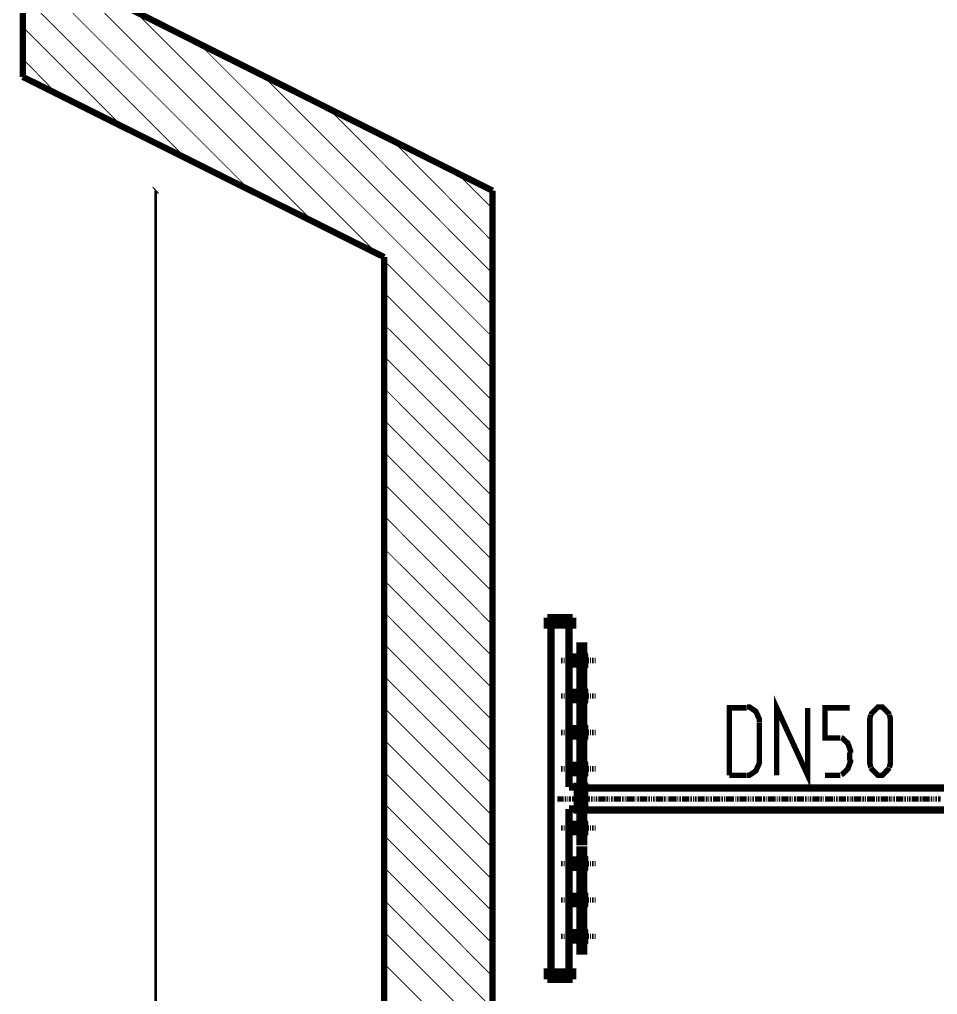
# Model space of a CAD drawing. Extents: x 0.4 to 11.4, y 0.4 to 16.2.
# Drawn here: x 6.1 to 7.78, y 10.358 to 12.143 of the extents above; entities that cross this region are included whole.
import ezdxf

# ---------------------------------------------------------------- set-up
doc = ezdxf.new("R2010")
doc.units = 0
doc.header["$MEASUREMENT"] = 0

msp = doc.modelspace()

# ---------------------------------------------------------------- linework, layer by layer
at = {"color": 0}
for points, const_width in [([(6.10612, 12.0378), (6.10612, 13.0211)], 0.01167), ([(6.10612, 12.3045), (6.63943, 11.7711)], 0.00167), ([(6.10612, 12.2461), (6.52279, 11.8294)], 0.00167), ([(6.10612, 12.1878), (6.40608, 11.8878)], 0.00167), ([(6.9661, 11.8294), (6.30447, 12.1611)], 0.01167), ([(6.31278, 12.1561), (6.75613, 11.7128)], 0.00167), ([(6.10612, 12.1294), (6.28944, 11.9461)], 0.00167), ([(6.42947, 12.0978), (6.9661, 11.5611)], 0.00167), ([(6.10612, 12.0711), (6.17111, 12.0044)], 0.00167), ([(6.76779, 11.7078), (6.10612, 12.0378)], 0.01167), ([(6.54611, 12.0394), (6.9661, 11.6195)], 0.00167), ([(6.66444, 11.9811), (6.9661, 11.6778)], 0.00167), ([(6.78108, 11.9228), (6.9661, 11.7361)], 0.00167), ([(6.89779, 11.8644), (6.9661, 11.7961)], 0.00167), ([(6.34944, 5.21446), (6.34944, 11.8294)], 0.005), ([(6.9661, 5.21446), (6.9661, 11.8294)], 0.01167), ([(6.76779, 5.01611), (6.76779, 11.7078)], 0.01167), ([(6.76779, 11.7011), (6.9661, 11.5028)], 0.00167), ([(6.76779, 11.6428), (6.9661, 11.4444)], 0.00167), ([(6.76779, 11.5844), (6.9661, 11.3861)], 0.00167), ([(6.76779, 11.5261), (6.9661, 11.3278)], 0.00167), ([(6.76779, 11.4678), (6.9661, 11.2694)], 0.00167), ([(6.76779, 11.4094), (6.9661, 11.2111)], 0.00167), ([(6.76779, 11.3511), (6.9661, 11.1528)], 0.00167), ([(6.76779, 11.2928), (6.9661, 11.0945)], 0.00167), ([(6.76779, 11.2344), (6.9661, 11.0344)], 0.00167), ([(6.76779, 11.1744), (6.9661, 10.9761)], 0.00167), ([(6.76779, 11.1161), (6.9661, 10.9178)], 0.00167), ([(6.76779, 11.0578), (6.9661, 10.8594)], 0.00167), ([(6.76779, 10.9995), (6.9661, 10.8011)], 0.00167), ([(6.76779, 10.9411), (6.9661, 10.7428)], 0.00167), ([(7.48611, 10.7594), (7.48611, 10.8828), (7.54275, 10.7594), (7.54275, 10.8828)], 0.01), ([(7.4311, 10.8828), (7.39947, 10.8828), (7.39947, 10.7795), (7.39947, 10.7594)], 0.01), ([(7.45443, 10.8569), (7.45443, 10.8618), (7.44786, 10.8764), (7.43599, 10.8844), (7.43197, 10.8844)], 0.01), ([(7.60275, 10.8278), (7.57443, 10.8278), (7.57443, 10.8828), (7.61947, 10.8828)], 0.01), ([(7.69146, 10.8706), (7.69081, 10.8727), (7.67919, 10.8844), (7.67529, 10.8844), (7.67128, 10.8844), (7.65983, 10.8726), (7.65912, 10.8705)], 0.01), ([(6.76779, 10.8828), (6.9661, 10.6845)], 0.00167), ([(7.65826, 10.8703), (7.65647, 10.8625), (7.65647, 10.7815), (7.65826, 10.7735)], 0.01), ([(7.69228, 10.7735), (7.69412, 10.7815), (7.69412, 10.8625), (7.69228, 10.8703)], 0.01), ([(7.45443, 10.7861), (7.45443, 10.8561)], 0.01), ([(7.6211, 10.8008), (7.6211, 10.804), (7.61632, 10.8178), (7.60667, 10.8272), (7.60417, 10.8281)], 0.01), ([(6.76779, 10.8244), (6.9661, 10.6261)], 0.00167), ([(7.61947, 10.7861), (7.61947, 10.8011)], 0.01), ([(7.43197, 10.7594), (7.43599, 10.7594), (7.44786, 10.7675), (7.45443, 10.7821), (7.45443, 10.7869)], 0.01), ([(7.60417, 10.7608), (7.60667, 10.7618), (7.61632, 10.7712), (7.6211, 10.7849), (7.6211, 10.788)], 0.01), ([(6.76779, 10.7661), (6.9661, 10.5678)], 0.00167), ([(7.39947, 10.7594), (7.4311, 10.7594)], 0.01), ([(7.57443, 10.7594), (7.60275, 10.7594)], 0.01), ([(7.65918, 10.7731), (7.65989, 10.7711), (7.67144, 10.7594), (7.67529, 10.7594), (7.67936, 10.7594), (7.69075, 10.7711), (7.6914, 10.7731)], 0.01), ([(6.76779, 10.7078), (6.9661, 10.5094)], 0.00167), ([(6.76779, 10.6495), (6.9661, 10.4511)], 0.00167), ([(6.76779, 10.5911), (6.9661, 10.3911)], 0.00167), ([(6.76779, 10.5311), (6.9661, 10.3328)], 0.00167), ([(6.76779, 10.4728), (6.9661, 10.2745)], 0.00167), ([(6.76779, 10.4144), (6.9661, 10.2161)], 0.00167)]:
    msp.add_lwpolyline(points, dxfattribs=dict(at, const_width=const_width))
msp.add_lwpolyline([(6.35444, 11.8244), (6.34446, 11.8361)], dxfattribs=at)
at = {"color": 173}
for points, const_width in [([(7.11279, 11.0478), (7.06614, 11.0478)], 0.01333), ([(7.11279, 11.0478), (7.11279, 11.0344), (7.06614, 11.0344), (7.06614, 11.0478)], 0.01333), ([(7.07275, 10.7378), (7.07275, 11.0344)], 0.01333), ([(7.10612, 10.7378), (7.10612, 11.0361)], 0.01333), ([(7.10612, 10.9761), (7.12608, 10.9761)], 0.01333), ([(7.10612, 10.9761), (7.10612, 10.9628), (7.12608, 10.9628)], 0.01333), ([(7.13276, 10.9828), (7.13444, 10.9794), (7.13444, 10.9594), (7.13276, 10.9578)], 0.01333), ([(7.09446, 10.9695), (7.09278, 10.9695), (7.0911, 10.9695)], 0.01), ([(7.09776, 10.9695), (7.09614, 10.9695)], 0.01), ([(7.10275, 10.9695), (7.10113, 10.9695), (7.09944, 10.9695)], 0.01), ([(7.10612, 10.9695), (7.10444, 10.9695)], 0.01), ([(7.11279, 10.9695), (7.11111, 10.9695), (7.10943, 10.9695), (7.10781, 10.9695), (7.10612, 10.9695)], 0.01), ([(7.11778, 10.9695), (7.1161, 10.9695), (7.11442, 10.9695), (7.11279, 10.9695)], 0.01), ([(7.12278, 10.9695), (7.1211, 10.9695), (7.11947, 10.9695)], 0.01), ([(7.12608, 10.9695), (7.12446, 10.9695)], 0.01), ([(7.13112, 10.9695), (7.12944, 10.9695), (7.12776, 10.9695)], 0.01), ([(7.13781, 10.9695), (7.13613, 10.9695), (7.13444, 10.9695), (7.13276, 10.9695), (7.13112, 10.9695)], 0.01), ([(7.14279, 10.9695), (7.14111, 10.9695), (7.13943, 10.9695), (7.13781, 10.9695)], 0.01), ([(7.14611, 10.9695), (7.14442, 10.9695)], 0.01), ([(7.1511, 10.9695), (7.14947, 10.9695), (7.14779, 10.9695)], 0.01), ([(7.15446, 10.9695), (7.15278, 10.9695)], 0.01), ([(7.13276, 10.9161), (7.13444, 10.9144), (7.13444, 10.8944), (7.13276, 10.8911)], 0.01333), ([(7.09446, 10.9045), (7.09278, 10.9045), (7.0911, 10.9045)], 0.01), ([(7.09776, 10.9045), (7.09614, 10.9045)], 0.01), ([(7.10275, 10.9045), (7.10113, 10.9045), (7.09944, 10.9045)], 0.01), ([(7.10612, 10.9045), (7.10444, 10.9045)], 0.01), ([(7.10612, 10.9111), (7.12608, 10.9111)], 0.01333), ([(7.10612, 10.9111), (7.10612, 10.8978), (7.12608, 10.8978)], 0.01333), ([(7.11279, 10.9045), (7.11111, 10.9045), (7.10943, 10.9045), (7.10781, 10.9045), (7.10612, 10.9045)], 0.01), ([(7.11778, 10.9045), (7.1161, 10.9045), (7.11442, 10.9045), (7.11279, 10.9045)], 0.01), ([(7.12278, 10.9045), (7.1211, 10.9045), (7.11947, 10.9045)], 0.01), ([(7.12608, 10.9045), (7.12446, 10.9045)], 0.01), ([(7.13112, 10.9045), (7.12944, 10.9045), (7.12776, 10.9045)], 0.01), ([(7.13781, 10.9045), (7.13613, 10.9045), (7.13444, 10.9045), (7.13276, 10.9045), (7.13112, 10.9045)], 0.01), ([(7.14279, 10.9045), (7.14111, 10.9045), (7.13943, 10.9045), (7.13781, 10.9045)], 0.01), ([(7.14611, 10.9045), (7.14442, 10.9045)], 0.01), ([(7.1511, 10.9045), (7.14947, 10.9045), (7.14779, 10.9045)], 0.01), ([(7.15446, 10.9045), (7.15278, 10.9045)], 0.01), ([(7.10612, 10.8445), (7.12608, 10.8445)], 0.01333), ([(7.10612, 10.8445), (7.10612, 10.8311), (7.12608, 10.8311)], 0.01333), ([(7.13276, 10.8494), (7.13444, 10.8478), (7.13444, 10.8278), (7.13276, 10.8244)], 0.01333), ([(7.09446, 10.8378), (7.09278, 10.8378), (7.0911, 10.8378)], 0.01), ([(7.09776, 10.8378), (7.09614, 10.8378)], 0.01), ([(7.10275, 10.8378), (7.10113, 10.8378), (7.09944, 10.8378)], 0.01), ([(7.10612, 10.8378), (7.10444, 10.8378)], 0.01), ([(7.11279, 10.8378), (7.11111, 10.8378), (7.10943, 10.8378), (7.10781, 10.8378), (7.10612, 10.8378)], 0.01), ([(7.11778, 10.8378), (7.1161, 10.8378), (7.11442, 10.8378), (7.11279, 10.8378)], 0.01), ([(7.12278, 10.8378), (7.1211, 10.8378), (7.11947, 10.8378)], 0.01), ([(7.12608, 10.8378), (7.12446, 10.8378)], 0.01), ([(7.13112, 10.8378), (7.12944, 10.8378), (7.12776, 10.8378)], 0.01), ([(7.13781, 10.8378), (7.13613, 10.8378), (7.13444, 10.8378), (7.13276, 10.8378), (7.13112, 10.8378)], 0.01), ([(7.14279, 10.8378), (7.14111, 10.8378), (7.13943, 10.8378), (7.13781, 10.8378)], 0.01), ([(7.14611, 10.8378), (7.14442, 10.8378)], 0.01), ([(7.1511, 10.8378), (7.14947, 10.8378), (7.14779, 10.8378)], 0.01), ([(7.15446, 10.8378), (7.15278, 10.8378)], 0.01), ([(7.07275, 10.3995), (7.07275, 10.8061)], 0.01333), ([(7.10612, 10.7778), (7.12608, 10.7778)], 0.01333), ([(7.10612, 10.7778), (7.10612, 10.7644), (7.12608, 10.7644)], 0.01333), ([(7.13276, 10.7844), (7.13444, 10.7811), (7.13444, 10.7611), (7.13276, 10.7594)], 0.01333), ([(7.09446, 10.7711), (7.09278, 10.7711), (7.0911, 10.7711)], 0.01), ([(7.09776, 10.7711), (7.09614, 10.7711)], 0.01), ([(7.10275, 10.7711), (7.10113, 10.7711), (7.09944, 10.7711)], 0.01), ([(7.10612, 10.7711), (7.10444, 10.7711)], 0.01), ([(7.11279, 10.7711), (7.11111, 10.7711), (7.10943, 10.7711), (7.10781, 10.7711), (7.10612, 10.7711)], 0.01), ([(7.11778, 10.7711), (7.1161, 10.7711), (7.11442, 10.7711), (7.11279, 10.7711)], 0.01), ([(7.12278, 10.7711), (7.1211, 10.7711), (7.11947, 10.7711)], 0.01), ([(7.12608, 10.7711), (7.12446, 10.7711)], 0.01), ([(7.13112, 10.7711), (7.12944, 10.7711), (7.12776, 10.7711)], 0.01), ([(7.13781, 10.7711), (7.13613, 10.7711), (7.13444, 10.7711), (7.13276, 10.7711), (7.13112, 10.7711)], 0.01), ([(7.14279, 10.7711), (7.14111, 10.7711), (7.13943, 10.7711), (7.13781, 10.7711)], 0.01), ([(7.14611, 10.7711), (7.14442, 10.7711)], 0.01), ([(7.1511, 10.7711), (7.14947, 10.7711), (7.14779, 10.7711)], 0.01), ([(7.15446, 10.7711), (7.15278, 10.7711)], 0.01), ([(7.1211, 10.7378), (7.10612, 10.7378)], 0.01333), ([(7.12446, 10.7378), (7.10612, 10.7378)], 0.01333), ([(7.12446, 10.6977), (7.12446, 10.7378)], 0.01333), ([(7.12944, 10.7378), (7.12944, 10.6961)], 0.01333), ([(7.13112, 10.6977), (7.13112, 10.7378)], 0.01333), ([(7.12446, 10.6961), (7.12446, 10.7361)], 0.01333), ([(7.10612, 10.3995), (7.10612, 10.6977)], 0.01333), ([(7.1211, 10.6977), (7.10612, 10.6977)], 0.01333), ([(7.12446, 10.6977), (7.10612, 10.6977)], 0.01333), ([(7.10612, 10.6561), (7.10612, 10.6694), (7.12608, 10.6694)], 0.01333), ([(7.13276, 10.6511), (7.13444, 10.6528), (7.13444, 10.6728), (7.13276, 10.6761)], 0.01333), ([(7.09446, 10.6628), (7.09278, 10.6628), (7.0911, 10.6628)], 0.01), ([(7.09776, 10.6628), (7.09614, 10.6628)], 0.01), ([(7.10275, 10.6628), (7.10113, 10.6628), (7.09944, 10.6628)], 0.01), ([(7.10612, 10.6628), (7.10444, 10.6628)], 0.01), ([(7.10612, 10.6561), (7.12608, 10.6561)], 0.01333), ([(7.11279, 10.6628), (7.11111, 10.6628), (7.10943, 10.6628), (7.10781, 10.6628), (7.10612, 10.6628)], 0.01), ([(7.11778, 10.6628), (7.1161, 10.6628), (7.11442, 10.6628), (7.11279, 10.6628)], 0.01), ([(7.12278, 10.6628), (7.1211, 10.6628), (7.11947, 10.6628)], 0.01), ([(7.12608, 10.6628), (7.12446, 10.6628)], 0.01), ([(7.13112, 10.6628), (7.12944, 10.6628), (7.12776, 10.6628)], 0.01), ([(7.13781, 10.6628), (7.13613, 10.6628), (7.13444, 10.6628), (7.13276, 10.6628), (7.13112, 10.6628)], 0.01), ([(7.14279, 10.6628), (7.14111, 10.6628), (7.13943, 10.6628), (7.13781, 10.6628)], 0.01), ([(7.14611, 10.6628), (7.14442, 10.6628)], 0.01), ([(7.1511, 10.6628), (7.14947, 10.6628), (7.14779, 10.6628)], 0.01), ([(7.15446, 10.6628), (7.15278, 10.6628)], 0.01), ([(7.09446, 10.5978), (7.09278, 10.5978), (7.0911, 10.5978)], 0.01), ([(7.09776, 10.5978), (7.09614, 10.5978)], 0.01), ([(7.10275, 10.5978), (7.10113, 10.5978), (7.09944, 10.5978)], 0.01), ([(7.10612, 10.5978), (7.10444, 10.5978)], 0.01), ([(7.10612, 10.5911), (7.10612, 10.6044), (7.12608, 10.6044)], 0.01333), ([(7.11279, 10.5978), (7.11111, 10.5978), (7.10943, 10.5978), (7.10781, 10.5978), (7.10612, 10.5978)], 0.01), ([(7.11778, 10.5978), (7.1161, 10.5978), (7.11442, 10.5978), (7.11279, 10.5978)], 0.01), ([(7.12278, 10.5978), (7.1211, 10.5978), (7.11947, 10.5978)], 0.01), ([(7.12608, 10.5978), (7.12446, 10.5978)], 0.01), ([(7.13112, 10.5978), (7.12944, 10.5978), (7.12776, 10.5978)], 0.01), ([(7.13276, 10.5844), (7.13444, 10.5878), (7.13444, 10.6078), (7.13276, 10.6094)], 0.01333), ([(7.13781, 10.5978), (7.13613, 10.5978), (7.13444, 10.5978), (7.13276, 10.5978), (7.13112, 10.5978)], 0.01), ([(7.14279, 10.5978), (7.14111, 10.5978), (7.13943, 10.5978), (7.13781, 10.5978)], 0.01), ([(7.14611, 10.5978), (7.14442, 10.5978)], 0.01), ([(7.1511, 10.5978), (7.14947, 10.5978), (7.14779, 10.5978)], 0.01), ([(7.15446, 10.5978), (7.15278, 10.5978)], 0.01), ([(7.10612, 10.5911), (7.12608, 10.5911)], 0.01333), ([(7.13276, 10.5178), (7.13444, 10.5211), (7.13444, 10.5411), (7.13276, 10.5428)], 0.01333), ([(7.09446, 10.5311), (7.09278, 10.5311), (7.0911, 10.5311)], 0.01), ([(7.09776, 10.5311), (7.09614, 10.5311)], 0.01), ([(7.10275, 10.5311), (7.10113, 10.5311), (7.09944, 10.5311)], 0.01), ([(7.10612, 10.5311), (7.10444, 10.5311)], 0.01), ([(7.10612, 10.5245), (7.10612, 10.5378), (7.12608, 10.5378)], 0.01333), ([(7.10612, 10.5245), (7.12608, 10.5245)], 0.01333), ([(7.11279, 10.5311), (7.11111, 10.5311), (7.10943, 10.5311), (7.10781, 10.5311), (7.10612, 10.5311)], 0.01), ([(7.11778, 10.5311), (7.1161, 10.5311), (7.11442, 10.5311), (7.11279, 10.5311)], 0.01), ([(7.12278, 10.5311), (7.1211, 10.5311), (7.11947, 10.5311)], 0.01), ([(7.12608, 10.5311), (7.12446, 10.5311)], 0.01), ([(7.13112, 10.5311), (7.12944, 10.5311), (7.12776, 10.5311)], 0.01), ([(7.13781, 10.5311), (7.13613, 10.5311), (7.13444, 10.5311), (7.13276, 10.5311), (7.13112, 10.5311)], 0.01), ([(7.14279, 10.5311), (7.14111, 10.5311), (7.13943, 10.5311), (7.13781, 10.5311)], 0.01), ([(7.14611, 10.5311), (7.14442, 10.5311)], 0.01), ([(7.1511, 10.5311), (7.14947, 10.5311), (7.14779, 10.5311)], 0.01), ([(7.15446, 10.5311), (7.15278, 10.5311)], 0.01), ([(7.10612, 10.4578), (7.10612, 10.4711), (7.12608, 10.4711)], 0.01333), ([(7.13276, 10.4528), (7.13444, 10.4544), (7.13444, 10.4744), (7.13276, 10.4778)], 0.01333), ([(7.09446, 10.4645), (7.09278, 10.4645), (7.0911, 10.4645)], 0.01), ([(7.09776, 10.4645), (7.09614, 10.4645)], 0.01), ([(7.10275, 10.4645), (7.10113, 10.4645), (7.09944, 10.4645)], 0.01), ([(7.10612, 10.4645), (7.10444, 10.4645)], 0.01), ([(7.10612, 10.4578), (7.12608, 10.4578)], 0.01333), ([(7.11279, 10.4645), (7.11111, 10.4645), (7.10943, 10.4645), (7.10781, 10.4645), (7.10612, 10.4645)], 0.01), ([(7.11778, 10.4645), (7.1161, 10.4645), (7.11442, 10.4645), (7.11279, 10.4645)], 0.01), ([(7.12278, 10.4645), (7.1211, 10.4645), (7.11947, 10.4645)], 0.01), ([(7.12608, 10.4645), (7.12446, 10.4645)], 0.01), ([(7.13112, 10.4645), (7.12944, 10.4645), (7.12776, 10.4645)], 0.01), ([(7.13781, 10.4645), (7.13613, 10.4645), (7.13444, 10.4645), (7.13276, 10.4645), (7.13112, 10.4645)], 0.01), ([(7.14279, 10.4645), (7.14111, 10.4645), (7.13943, 10.4645), (7.13781, 10.4645)], 0.01), ([(7.14611, 10.4645), (7.14442, 10.4645)], 0.01), ([(7.1511, 10.4645), (7.14947, 10.4645), (7.14779, 10.4645)], 0.01), ([(7.15446, 10.4645), (7.15278, 10.4645)], 0.01), ([(7.11279, 10.3861), (7.11279, 10.3995), (7.06614, 10.3995), (7.06614, 10.3861)], 0.01333), ([(7.11279, 10.3861), (7.06614, 10.3861)], 0.01333)]:
    msp.add_lwpolyline(points, dxfattribs=dict(at, const_width=const_width))
for points, const_width in [([(7.12608, 10.9961), (7.12608, 10.9428), (7.13276, 10.9428), (7.13276, 10.9961), (7.12608, 10.9961)], 0.01333), ([(7.08946, 10.9695), (7.08946, 10.9695)], 0.01), ([(7.10612, 10.9695), (7.10612, 10.9695)], 0.01), ([(7.11279, 10.9695), (7.11279, 10.9695)], 0.01), ([(7.13112, 10.9695), (7.13112, 10.9695)], 0.01), ([(7.13781, 10.9695), (7.13781, 10.9695)], 0.01), ([(7.15446, 10.9695), (7.15446, 10.9695)], 0.01), ([(7.12608, 10.9295), (7.12608, 10.8778), (7.13276, 10.8778), (7.13276, 10.9295), (7.12608, 10.9295)], 0.01333), ([(7.08946, 10.9045), (7.08946, 10.9045)], 0.01), ([(7.10612, 10.9045), (7.10612, 10.9045)], 0.01), ([(7.11279, 10.9045), (7.11279, 10.9045)], 0.01), ([(7.13112, 10.9045), (7.13112, 10.9045)], 0.01), ([(7.13781, 10.9045), (7.13781, 10.9045)], 0.01), ([(7.15446, 10.9045), (7.15446, 10.9045)], 0.01), ([(7.12608, 10.8644), (7.12608, 10.8111), (7.13276, 10.8111), (7.13276, 10.8644), (7.12608, 10.8644)], 0.01333), ([(7.08946, 10.8378), (7.08946, 10.8378)], 0.01), ([(7.10612, 10.8378), (7.10612, 10.8378)], 0.01), ([(7.11279, 10.8378), (7.11279, 10.8378)], 0.01), ([(7.13112, 10.8378), (7.13112, 10.8378)], 0.01), ([(7.13781, 10.8378), (7.13781, 10.8378)], 0.01), ([(7.15446, 10.8378), (7.15446, 10.8378)], 0.01), ([(7.12608, 10.7978), (7.12608, 10.7445), (7.13276, 10.7445), (7.13276, 10.7978), (7.12608, 10.7978)], 0.01333), ([(7.08946, 10.7711), (7.08946, 10.7711)], 0.01), ([(7.10612, 10.7711), (7.10612, 10.7711)], 0.01), ([(7.11279, 10.7711), (7.11279, 10.7711)], 0.01), ([(7.13112, 10.7711), (7.13112, 10.7711)], 0.01), ([(7.13781, 10.7711), (7.13781, 10.7711)], 0.01), ([(7.15446, 10.7711), (7.15446, 10.7711)], 0.01), ([(7.13444, 10.6961), (7.13444, 10.7394), (7.1211, 10.7394), (7.1211, 10.6961), (7.13444, 10.6961)], 0.01333), ([(7.12608, 10.6378), (7.12608, 10.6895), (7.13276, 10.6895), (7.13276, 10.6378), (7.12608, 10.6378)], 0.01333), ([(7.08946, 10.6628), (7.08946, 10.6628)], 0.01), ([(7.10612, 10.6628), (7.10612, 10.6628)], 0.01), ([(7.11279, 10.6628), (7.11279, 10.6628)], 0.01), ([(7.13112, 10.6628), (7.13112, 10.6628)], 0.01), ([(7.13781, 10.6628), (7.13781, 10.6628)], 0.01), ([(7.15446, 10.6628), (7.15446, 10.6628)], 0.01), ([(7.12608, 10.5711), (7.12608, 10.6228), (7.13276, 10.6228), (7.13276, 10.5711), (7.12608, 10.5711)], 0.01333), ([(7.08946, 10.5978), (7.08946, 10.5978)], 0.01), ([(7.10612, 10.5978), (7.10612, 10.5978)], 0.01), ([(7.11279, 10.5978), (7.11279, 10.5978)], 0.01), ([(7.13112, 10.5978), (7.13112, 10.5978)], 0.01), ([(7.13781, 10.5978), (7.13781, 10.5978)], 0.01), ([(7.15446, 10.5978), (7.15446, 10.5978)], 0.01), ([(7.12608, 10.5044), (7.12608, 10.5578), (7.13276, 10.5578), (7.13276, 10.5044), (7.12608, 10.5044)], 0.01333), ([(7.08946, 10.5311), (7.08946, 10.5311)], 0.01), ([(7.10612, 10.5311), (7.10612, 10.5311)], 0.01), ([(7.11279, 10.5311), (7.11279, 10.5311)], 0.01), ([(7.13112, 10.5311), (7.13112, 10.5311)], 0.01), ([(7.13781, 10.5311), (7.13781, 10.5311)], 0.01), ([(7.15446, 10.5311), (7.15446, 10.5311)], 0.01), ([(7.12608, 10.4378), (7.12608, 10.4911), (7.13276, 10.4911), (7.13276, 10.4378), (7.12608, 10.4378)], 0.01333), ([(7.08946, 10.4645), (7.08946, 10.4645)], 0.01), ([(7.10612, 10.4645), (7.10612, 10.4645)], 0.01), ([(7.11279, 10.4645), (7.11279, 10.4645)], 0.01), ([(7.13112, 10.4645), (7.13112, 10.4645)], 0.01), ([(7.13781, 10.4645), (7.13781, 10.4645)], 0.01), ([(7.15446, 10.4645), (7.15446, 10.4645)], 0.01)]:
    msp.add_lwpolyline(points, close=True, dxfattribs=dict(at, const_width=const_width))
at = {"color": 142}
for points, const_width in [([(9.29943, 10.7361), (7.12446, 10.7361)], 0.01333), ([(7.08442, 10.7161), (7.0861, 10.7161), (7.08778, 10.7161), (7.08946, 10.7161), (7.0911, 10.7161)], 0.01), ([(7.0911, 10.7161), (7.09278, 10.7161), (7.09446, 10.7161), (7.09614, 10.7161)], 0.01), ([(7.09776, 10.7161), (7.09944, 10.7161), (7.10113, 10.7161)], 0.01), ([(7.10275, 10.7161), (7.10444, 10.7161)], 0.01), ([(7.10612, 10.7161), (7.10781, 10.7161), (7.10943, 10.7161)], 0.01), ([(7.11111, 10.7161), (7.11279, 10.7161), (7.11442, 10.7161), (7.1161, 10.7161)], 0.01), ([(7.1161, 10.7161), (7.11778, 10.7161), (7.11947, 10.7161), (7.1211, 10.7161)], 0.01), ([(7.12278, 10.7161), (7.12446, 10.7161)], 0.01), ([(7.12608, 10.7161), (7.12776, 10.7161), (7.12944, 10.7161)], 0.01), ([(7.13112, 10.7161), (7.13276, 10.7161), (7.13444, 10.7161), (7.13613, 10.7161)], 0.01), ([(7.13613, 10.7161), (7.13781, 10.7161), (7.13943, 10.7161), (7.14111, 10.7161), (7.14279, 10.7161)], 0.01), ([(7.14279, 10.7161), (7.14442, 10.7161)], 0.01), ([(7.14611, 10.7161), (7.14779, 10.7161), (7.14947, 10.7161)], 0.01), ([(7.1511, 10.7161), (7.15278, 10.7161)], 0.01), ([(7.15446, 10.7161), (7.15608, 10.7161), (7.15776, 10.7161)], 0.01), ([(7.15944, 10.7161), (7.16114, 10.7161), (7.16276, 10.7161), (7.16444, 10.7161)], 0.01), ([(7.16444, 10.7161), (7.16613, 10.7161), (7.16775, 10.7161), (7.16943, 10.7161), (7.17111, 10.7161)], 0.01), ([(7.17111, 10.7161), (7.17279, 10.7161)], 0.01), ([(7.17443, 10.7161), (7.17611, 10.7161), (7.17779, 10.7161)], 0.01), ([(7.17947, 10.7161), (7.1811, 10.7161)], 0.01), ([(7.18278, 10.7161), (7.18446, 10.7161), (7.18608, 10.7161)], 0.01), ([(7.18778, 10.7161), (7.18946, 10.7161), (7.19114, 10.7161), (7.19276, 10.7161)], 0.01), ([(7.19276, 10.7161), (7.19444, 10.7161), (7.19612, 10.7161), (7.19775, 10.7161), (7.19943, 10.7161)], 0.01), ([(7.19943, 10.7161), (7.20111, 10.7161)], 0.01), ([(7.20281, 10.7161), (7.20443, 10.7161), (7.20611, 10.7161)], 0.01), ([(7.20779, 10.7161), (7.20942, 10.7161)], 0.01), ([(7.2111, 10.7161), (7.21278, 10.7161), (7.21446, 10.7161), (7.2161, 10.7161)], 0.01), ([(7.2161, 10.7161), (7.21778, 10.7161), (7.21946, 10.7161), (7.22114, 10.7161), (7.22276, 10.7161)], 0.01), ([(7.22276, 10.7161), (7.22444, 10.7161), (7.22613, 10.7161)], 0.01), ([(7.22775, 10.7161), (7.22944, 10.7161)], 0.01), ([(7.23112, 10.7161), (7.23281, 10.7161), (7.23443, 10.7161)], 0.01), ([(7.23611, 10.7161), (7.23779, 10.7161), (7.23942, 10.7161), (7.2411, 10.7161)], 0.01), ([(7.2411, 10.7161), (7.24278, 10.7161), (7.24447, 10.7161), (7.2461, 10.7161), (7.24778, 10.7161)], 0.01), ([(7.24778, 10.7161), (7.24946, 10.7161)], 0.01), ([(7.25108, 10.7161), (7.25276, 10.7161), (7.25444, 10.7161)], 0.01), ([(7.25612, 10.7161), (7.25776, 10.7161)], 0.01), ([(7.25944, 10.7161), (7.26113, 10.7161), (7.26281, 10.7161)], 0.01), ([(7.26443, 10.7161), (7.26611, 10.7161), (7.26779, 10.7161), (7.26942, 10.7161)], 0.01), ([(7.26942, 10.7161), (7.27111, 10.7161), (7.27279, 10.7161), (7.27447, 10.7161), (7.2761, 10.7161)], 0.01), ([(7.2761, 10.7161), (7.27778, 10.7161)], 0.01), ([(7.27946, 10.7161), (7.28108, 10.7161), (7.28276, 10.7161)], 0.01), ([(7.28444, 10.7161), (7.28614, 10.7161)], 0.01), ([(7.28776, 10.7161), (7.28944, 10.7161), (7.29113, 10.7161), (7.29275, 10.7161)], 0.01), ([(7.29275, 10.7161), (7.29443, 10.7161), (7.29611, 10.7161), (7.29779, 10.7161), (7.29943, 10.7161)], 0.01), ([(7.29943, 10.7161), (7.30111, 10.7161), (7.30279, 10.7161)], 0.01), ([(7.30447, 10.7161), (7.3061, 10.7161)], 0.01), ([(7.30778, 10.7161), (7.30946, 10.7161), (7.31108, 10.7161)], 0.01), ([(7.31278, 10.7161), (7.31446, 10.7161), (7.31614, 10.7161), (7.31776, 10.7161)], 0.01), ([(7.31776, 10.7161), (7.31944, 10.7161), (7.32112, 10.7161), (7.32275, 10.7161), (7.32443, 10.7161)], 0.01), ([(7.32443, 10.7161), (7.32611, 10.7161)], 0.01), ([(7.32781, 10.7161), (7.32943, 10.7161), (7.33111, 10.7161)], 0.01), ([(7.33279, 10.7161), (7.33442, 10.7161)], 0.01), ([(7.3361, 10.7161), (7.33778, 10.7161), (7.33946, 10.7161)], 0.01), ([(7.3411, 10.7161), (7.34278, 10.7161), (7.34446, 10.7161), (7.34614, 10.7161)], 0.01), ([(7.34614, 10.7161), (7.34776, 10.7161), (7.34944, 10.7161), (7.35113, 10.7161), (7.35275, 10.7161)], 0.01), ([(7.35275, 10.7161), (7.35444, 10.7161)], 0.01), ([(7.35612, 10.7161), (7.35781, 10.7161), (7.35943, 10.7161)], 0.01), ([(7.36111, 10.7161), (7.36279, 10.7161)], 0.01), ([(7.36442, 10.7161), (7.3661, 10.7161), (7.36778, 10.7161)], 0.01), ([(7.36947, 10.7161), (7.3711, 10.7161), (7.37278, 10.7161), (7.37446, 10.7161)], 0.01), ([(7.37446, 10.7161), (7.37608, 10.7161), (7.37776, 10.7161), (7.37944, 10.7161), (7.38112, 10.7161)], 0.01), ([(7.38112, 10.7161), (7.38276, 10.7161)], 0.01), ([(7.38444, 10.7161), (7.38613, 10.7161), (7.38781, 10.7161)], 0.01), ([(7.38943, 10.7161), (7.39111, 10.7161)], 0.01), ([(7.39279, 10.7161), (7.39442, 10.7161), (7.39611, 10.7161), (7.39779, 10.7161)], 0.01), ([(7.39779, 10.7161), (7.39947, 10.7161), (7.4011, 10.7161), (7.40278, 10.7161), (7.40446, 10.7161)], 0.01), ([(7.40446, 10.7161), (7.40608, 10.7161), (7.40776, 10.7161)], 0.01), ([(7.40944, 10.7161), (7.41114, 10.7161)], 0.01), ([(7.41276, 10.7161), (7.41444, 10.7161), (7.41613, 10.7161)], 0.01), ([(7.41775, 10.7161), (7.41943, 10.7161), (7.42111, 10.7161), (7.42279, 10.7161)], 0.01), ([(7.42279, 10.7161), (7.42443, 10.7161), (7.42611, 10.7161), (7.42779, 10.7161), (7.42947, 10.7161)], 0.01), ([(7.42947, 10.7161), (7.4311, 10.7161)], 0.01), ([(7.43278, 10.7161), (7.43446, 10.7161), (7.43608, 10.7161)], 0.01), ([(7.43778, 10.7161), (7.43946, 10.7161)], 0.01), ([(7.44114, 10.7161), (7.44276, 10.7161), (7.44444, 10.7161)], 0.01), ([(7.44612, 10.7161), (7.44775, 10.7161), (7.44943, 10.7161), (7.45111, 10.7161)], 0.01), ([(7.45111, 10.7161), (7.45281, 10.7161), (7.45443, 10.7161), (7.45611, 10.7161), (7.45779, 10.7161)], 0.01), ([(7.45779, 10.7161), (7.45942, 10.7161)], 0.01), ([(7.4611, 10.7161), (7.46278, 10.7161), (7.46446, 10.7161)], 0.01), ([(7.4661, 10.7161), (7.46778, 10.7161)], 0.01), ([(7.46946, 10.7161), (7.47114, 10.7161), (7.47276, 10.7161), (7.47444, 10.7161)], 0.01), ([(7.47444, 10.7161), (7.47613, 10.7161), (7.47775, 10.7161), (7.47944, 10.7161), (7.48112, 10.7161)], 0.01), ([(7.48112, 10.7161), (7.48281, 10.7161), (7.48443, 10.7161)], 0.01), ([(7.48611, 10.7161), (7.48779, 10.7161)], 0.01), ([(7.48942, 10.7161), (7.4911, 10.7161), (7.49278, 10.7161)], 0.01), ([(7.49447, 10.7161), (7.4961, 10.7161), (7.49778, 10.7161), (7.49946, 10.7161)], 0.01), ([(7.49946, 10.7161), (7.50108, 10.7161), (7.50276, 10.7161), (7.50444, 10.7161), (7.50612, 10.7161)], 0.01), ([(7.50612, 10.7161), (7.50776, 10.7161)], 0.01), ([(7.50944, 10.7161), (7.51113, 10.7161), (7.51281, 10.7161)], 0.01), ([(7.51443, 10.7161), (7.51611, 10.7161)], 0.01), ([(7.51779, 10.7161), (7.51942, 10.7161), (7.52111, 10.7161)], 0.01), ([(7.52279, 10.7161), (7.52447, 10.7161), (7.5261, 10.7161), (7.52778, 10.7161)], 0.01), ([(7.52778, 10.7161), (7.52946, 10.7161), (7.53108, 10.7161), (7.53276, 10.7161), (7.53444, 10.7161)], 0.01), ([(7.53444, 10.7161), (7.53614, 10.7161)], 0.01), ([(7.53776, 10.7161), (7.53944, 10.7161), (7.54113, 10.7161)], 0.01), ([(7.54275, 10.7161), (7.54443, 10.7161)], 0.01), ([(7.54611, 10.7161), (7.54779, 10.7161), (7.54943, 10.7161)], 0.01), ([(7.55111, 10.7161), (7.55279, 10.7161), (7.55447, 10.7161), (7.5561, 10.7161)], 0.01), ([(7.5561, 10.7161), (7.55778, 10.7161), (7.55946, 10.7161), (7.56108, 10.7161), (7.56278, 10.7161)], 0.01), ([(7.56278, 10.7161), (7.56446, 10.7161)], 0.01), ([(7.56614, 10.7161), (7.56776, 10.7161), (7.56944, 10.7161)], 0.01), ([(7.57112, 10.7161), (7.57275, 10.7161)], 0.01), ([(7.57443, 10.7161), (7.57611, 10.7161), (7.57781, 10.7161), (7.57943, 10.7161)], 0.01), ([(7.57943, 10.7161), (7.58111, 10.7161), (7.58279, 10.7161), (7.58442, 10.7161), (7.5861, 10.7161)], 0.01), ([(7.5861, 10.7161), (7.58778, 10.7161), (7.58946, 10.7161)], 0.01), ([(7.5911, 10.7161), (7.59278, 10.7161)], 0.01), ([(7.59446, 10.7161), (7.59614, 10.7161), (7.59776, 10.7161)], 0.01), ([(7.59944, 10.7161), (7.60113, 10.7161), (7.60275, 10.7161), (7.60444, 10.7161)], 0.01), ([(7.60444, 10.7161), (7.60612, 10.7161), (7.60781, 10.7161), (7.60943, 10.7161), (7.61111, 10.7161)], 0.01), ([(7.61111, 10.7161), (7.61279, 10.7161)], 0.01), ([(7.61442, 10.7161), (7.6161, 10.7161), (7.61778, 10.7161)], 0.01), ([(7.61947, 10.7161), (7.6211, 10.7161)], 0.01), ([(7.62278, 10.7161), (7.62446, 10.7161), (7.62608, 10.7161)], 0.01), ([(7.62776, 10.7161), (7.62944, 10.7161), (7.63112, 10.7161), (7.63276, 10.7161)], 0.01), ([(7.63276, 10.7161), (7.63444, 10.7161), (7.63613, 10.7161), (7.63781, 10.7161), (7.63943, 10.7161)], 0.01), ([(7.63943, 10.7161), (7.64111, 10.7161)], 0.01), ([(7.64279, 10.7161), (7.64442, 10.7161), (7.64611, 10.7161)], 0.01), ([(7.64779, 10.7161), (7.64947, 10.7161)], 0.01), ([(7.6511, 10.7161), (7.65278, 10.7161), (7.65446, 10.7161), (7.65608, 10.7161)], 0.01), ([(7.65608, 10.7161), (7.65776, 10.7161), (7.65944, 10.7161), (7.66114, 10.7161), (7.66276, 10.7161)], 0.01), ([(7.66276, 10.7161), (7.66444, 10.7161), (7.66613, 10.7161)], 0.01), ([(7.66775, 10.7161), (7.66943, 10.7161)], 0.01), ([(7.67111, 10.7161), (7.67279, 10.7161), (7.67443, 10.7161)], 0.01), ([(7.67611, 10.7161), (7.67779, 10.7161), (7.67947, 10.7161), (7.6811, 10.7161)], 0.01), ([(7.6811, 10.7161), (7.68278, 10.7161), (7.68446, 10.7161), (7.68608, 10.7161), (7.68778, 10.7161)], 0.01), ([(7.68778, 10.7161), (7.68946, 10.7161)], 0.01), ([(7.69114, 10.7161), (7.69276, 10.7161), (7.69444, 10.7161)], 0.01), ([(7.69612, 10.7161), (7.69775, 10.7161)], 0.01), ([(7.69943, 10.7161), (7.70111, 10.7161), (7.70281, 10.7161)], 0.01), ([(7.70443, 10.7161), (7.70611, 10.7161), (7.70779, 10.7161), (7.70942, 10.7161)], 0.01), ([(7.70942, 10.7161), (7.7111, 10.7161), (7.71278, 10.7161), (7.71446, 10.7161), (7.7161, 10.7161)], 0.01), ([(7.7161, 10.7161), (7.71778, 10.7161)], 0.01), ([(7.71946, 10.7161), (7.72114, 10.7161), (7.72276, 10.7161)], 0.01), ([(7.72444, 10.7161), (7.72613, 10.7161)], 0.01), ([(7.72775, 10.7161), (7.72944, 10.7161), (7.73112, 10.7161)], 0.01), ([(7.73281, 10.7161), (7.73443, 10.7161), (7.73611, 10.7161), (7.73779, 10.7161)], 0.01), ([(7.73779, 10.7161), (7.73942, 10.7161), (7.7411, 10.7161), (7.74278, 10.7161), (7.74447, 10.7161)], 0.01), ([(7.74447, 10.7161), (7.7461, 10.7161)], 0.01), ([(7.74778, 10.7161), (7.74946, 10.7161), (7.75108, 10.7161)], 0.01), ([(7.75276, 10.7161), (7.75444, 10.7161), (7.75612, 10.7161), (7.75776, 10.7161)], 0.01), ([(7.75776, 10.7161), (7.75944, 10.7161), (7.76113, 10.7161), (7.76281, 10.7161), (7.76443, 10.7161)], 0.01), ([(7.76443, 10.7161), (7.76611, 10.7161)], 0.01), ([(7.76779, 10.7161), (7.76942, 10.7161), (7.77111, 10.7161)], 0.01), ([(7.77279, 10.7161), (7.77447, 10.7161)], 0.01), ([(7.7761, 10.7161), (7.77778, 10.7161), (7.77946, 10.7161)], 0.01), ([(7.78108, 10.7161), (7.78276, 10.7161), (7.78444, 10.7161), (7.78614, 10.7161)], 0.01), ([(9.29943, 10.6961), (7.12446, 10.6961)], 0.01333)]:
    msp.add_lwpolyline(points, dxfattribs=dict(at, const_width=const_width))
at = {"color": 142, "const_width": 0.01}
for points in [[(7.08442, 10.7161), (7.08442, 10.7161)], [(7.0911, 10.7161), (7.0911, 10.7161)], [(7.1161, 10.7161), (7.1161, 10.7161)], [(7.13613, 10.7161), (7.13613, 10.7161)], [(7.14279, 10.7161), (7.14279, 10.7161)], [(7.16444, 10.7161), (7.16444, 10.7161)], [(7.17111, 10.7161), (7.17111, 10.7161)], [(7.19276, 10.7161), (7.19276, 10.7161)], [(7.19943, 10.7161), (7.19943, 10.7161)], [(7.2161, 10.7161), (7.2161, 10.7161)], [(7.22276, 10.7161), (7.22276, 10.7161)], [(7.2411, 10.7161), (7.2411, 10.7161)], [(7.24778, 10.7161), (7.24778, 10.7161)], [(7.26942, 10.7161), (7.26942, 10.7161)], [(7.2761, 10.7161), (7.2761, 10.7161)], [(7.29275, 10.7161), (7.29275, 10.7161)], [(7.29943, 10.7161), (7.29943, 10.7161)], [(7.31776, 10.7161), (7.31776, 10.7161)], [(7.32443, 10.7161), (7.32443, 10.7161)], [(7.34614, 10.7161), (7.34614, 10.7161)], [(7.35275, 10.7161), (7.35275, 10.7161)], [(7.37446, 10.7161), (7.37446, 10.7161)], [(7.38112, 10.7161), (7.38112, 10.7161)], [(7.39779, 10.7161), (7.39779, 10.7161)], [(7.40446, 10.7161), (7.40446, 10.7161)], [(7.42279, 10.7161), (7.42279, 10.7161)], [(7.42947, 10.7161), (7.42947, 10.7161)], [(7.45111, 10.7161), (7.45111, 10.7161)], [(7.45779, 10.7161), (7.45779, 10.7161)], [(7.47444, 10.7161), (7.47444, 10.7161)], [(7.48112, 10.7161), (7.48112, 10.7161)], [(7.49946, 10.7161), (7.49946, 10.7161)], [(7.50612, 10.7161), (7.50612, 10.7161)], [(7.52778, 10.7161), (7.52778, 10.7161)], [(7.53444, 10.7161), (7.53444, 10.7161)], [(7.5561, 10.7161), (7.5561, 10.7161)], [(7.56278, 10.7161), (7.56278, 10.7161)], [(7.57943, 10.7161), (7.57943, 10.7161)], [(7.5861, 10.7161), (7.5861, 10.7161)], [(7.60444, 10.7161), (7.60444, 10.7161)], [(7.61111, 10.7161), (7.61111, 10.7161)], [(7.63276, 10.7161), (7.63276, 10.7161)], [(7.63943, 10.7161), (7.63943, 10.7161)], [(7.65608, 10.7161), (7.65608, 10.7161)], [(7.66276, 10.7161), (7.66276, 10.7161)], [(7.6811, 10.7161), (7.6811, 10.7161)], [(7.68778, 10.7161), (7.68778, 10.7161)], [(7.70942, 10.7161), (7.70942, 10.7161)], [(7.7161, 10.7161), (7.7161, 10.7161)], [(7.73779, 10.7161), (7.73779, 10.7161)], [(7.74447, 10.7161), (7.74447, 10.7161)], [(7.75776, 10.7161), (7.75776, 10.7161)], [(7.76443, 10.7161), (7.76443, 10.7161)]]:
    msp.add_lwpolyline(points, close=True, dxfattribs=at)

doc.saveas('drawing.dxf')
